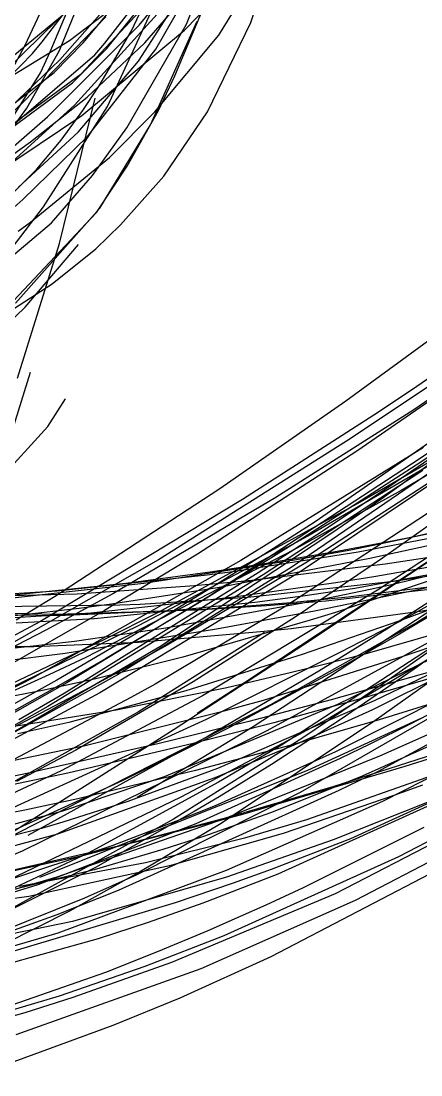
# Model space of a CAD drawing. Header units: metres. Extents: x -307 to 280, y -97 to 158.
# Drawn here: x -191 to -157.4, y -89.3 to -1 of the extents above; entities that cross this region are included whole.
import ezdxf

# ---------------------------------------------------------------- set-up
doc = ezdxf.new("R2010")
doc.units = ezdxf.units.M

msp = doc.modelspace()

# ---------------------------------------------------------------- linework, layer by layer
for p, q in [((-174.374, -2.186, -1520.175), (-170.145, 4.659, -1517.528)), ((-187.749, -3.472, -1526.514), (-184.652, 4.024, -1520.458)), ((-181.704, -1.818, -1515.93), (-178.854, 4.166, -1513.484)), ((-177.094, -1.273, -1513.64), (-174.85, 4.271, -1511.378)), ((-190.602, -3.041, -1524.395), (-187.754, 3.091, -1519.169)), ((-187.714, -4.25, -1530.293), (-180.994, 3.356, -1529.351)), ((-183.759, -3.297, -1527.889), (-179.272, 2.314, -1526.14)), ((-180.589, -2.834, -1534.596), (-176.258, 2.174, -1533.955)), ((-179.66, -3.376, -1515.726), (-176.385, 2.359, -1514.206)), ((-178.057, -5.608, -1530.946), (-174.847, 2.052, -1529.321)), ((-186.904, -2.628, -1525.449), (-181.256, 1.653, -1523.858)), ((-185.747, -2.834, -1526.573), (-182.602, 0.954, -1525.393)), ((-183.944, -2.868, -1527.274), (-180.411, 1.654, -1525.251)), ((-186.483, -8.051, -1529.388), (-178.992, 0.17, -1528.48)), ((-185.91, -5.445, -1528.106), (-180.548, 0.283, -1525.77)), ((-183.717, -8.161, -1529.811), (-179.897, 0.063, -1528.242)), ((-181.124, -4.367, -1512.878), (-178.117, 0.257, -1512.025)), ((-181.057, -1.365, -1528.753), (-179.334, 0.751, -1528.563)), ((-177.241, -1.776, -1532.117), (-175.02, 0.517, -1531.622)), ((-171.697, -1.13, -1519.446), (-171.161, 0.471, -1518.392)), ((-194.142, -5.987, -1530.662), (-187.006, -0.131, -1530.486)), ((-190.741, -7.788, -1530.869), (-183.862, -0.643, -1530.149)), ((-189.193, -2.742, -1513.427), (-187.525, -0.576, -1513.335)), ((-188.52, -3.598, -1522.003), (-187.104, -0.217, -1519.009)), ((-192.131, -5.047, -1520.779), (-187.931, -0.94, -1519.724)), ((-188.735, -9.027, -1529.272), (-181.057, -1.365, -1528.753)), ((-182.083, -9.972, -1516.65), (-177.094, -1.273, -1513.64)), ((-180.105, -9.708, -1530.589), (-176.187, -1.025, -1528.65)), ((-175.321, -8.623, -1524.162), (-171.697, -1.13, -1519.446)), ((-191.87, -5.674, -1526.352), (-186.904, -2.628, -1525.449)), ((-185.868, -8.936, -1533.113), (-177.241, -1.776, -1532.117)), ((-184.409, -6.429, -1517.61), (-181.704, -1.818, -1515.93)), ((-179.729, -8.614, -1521.839), (-174.374, -2.186, -1520.175)), ((-191.638, -4.96, -1525.981), (-190.602, -3.041, -1524.395)), ((-190.488, -8.299, -1530.146), (-187.749, -3.472, -1526.514)), ((-189.994, -3.734, -1513.46), (-189.193, -2.742, -1513.427)), ((-188.185, -5.319, -1527.274), (-185.747, -2.834, -1526.573)), ((-186.642, -6.198, -1528.678), (-183.759, -3.297, -1527.889)), ((-185.424, -7.392, -1534.796), (-180.589, -2.834, -1534.596)), ((-185.386, -10.692, -1517.104), (-179.66, -3.376, -1515.726)), ((-184.785, -3.836, -1527.684), (-183.944, -2.868, -1527.274)), ((-196.146, -10.023, -1513.434), (-189.994, -3.734, -1513.46)), ((-191.908, -8.286, -1530.6), (-187.714, -4.25, -1530.293)), ((-191.489, -9.601, -1529.582), (-184.785, -3.836, -1527.684)), ((-189.335, -5.338, -1523.531), (-188.52, -3.598, -1522.003)), ((-186.171, -10.311, -1513.672), (-181.124, -4.367, -1512.878)), ((-194.985, -10.535, -1528.374), (-188.185, -5.319, -1527.274)), ((-193.198, -10.749, -1529.516), (-185.91, -5.445, -1528.106)), ((-192.929, -11.09, -1528.441), (-189.335, -5.338, -1523.531)), ((-179.438, -8.498, -1531.452), (-178.057, -5.608, -1530.946)), ((-194.185, -11.727, -1529.706), (-186.642, -6.198, -1528.678)), ((-185.784, -8.513, -1518.313), (-184.409, -6.429, -1517.61)), ((-192.983, -9.866, -1531.037), (-190.741, -7.788, -1530.869)), ((-190.177, -11.129, -1534.7), (-185.424, -7.392, -1534.796)), ((-187.737, -19.653, -1524.127), (-184.751, -7.48, -1520.128)), ((-193.088, -11.884, -1532.645), (-190.488, -8.299, -1530.146)), ((-191.661, -12.753, -1529.865), (-186.483, -8.051, -1529.388)), ((-189.083, -16.588, -1530.836), (-183.717, -8.161, -1529.811)), ((-187.599, -10.981, -1519.082), (-185.784, -8.513, -1518.313)), ((-183.543, -12.449, -1522.582), (-179.729, -8.614, -1521.839)), ((-182.048, -13.162, -1532.122), (-179.438, -8.498, -1531.452)), ((-178.997, -14.006, -1527.348), (-175.321, -8.623, -1524.162)), ((-193.331, -13.939, -1533.429), (-185.868, -8.936, -1533.113)), ((-191.797, -11.706, -1529.429), (-188.735, -9.027, -1529.272)), ((-184.359, -16.702, -1531.853), (-180.105, -9.708, -1530.589)), ((-191.163, -14.93, -1514.082), (-186.171, -10.311, -1513.672)), ((-184.964, -13.962, -1517.848), (-182.083, -9.972, -1516.65)), ((-191.751, -12.266, -1534.634), (-190.177, -11.129, -1534.7)), ((-190.817, -15.97, -1517.741), (-185.386, -10.692, -1517.104)), ((-189.627, -13.437, -1519.774), (-187.599, -10.981, -1519.082)), ((-190.173, -17.857, -1523.377), (-183.543, -12.449, -1522.582)), ((-184.628, -17.053, -1532.584), (-182.048, -13.162, -1532.122)), ((-194.037, -17.804, -1520.77), (-189.627, -13.437, -1519.774)), ((-188.419, -17.916, -1518.872), (-184.964, -13.962, -1517.848)), ((-182.631, -18.099, -1529.611), (-178.997, -14.006, -1527.348)), ((-191.828, -16.863, -1517.827), (-190.817, -15.97, -1517.741)), ((-191.708, -20.019, -1531.144), (-189.083, -16.588, -1530.836)), ((-191.427, -24.644, -1533.052), (-184.359, -16.702, -1531.853)), ((-192.009, -24.906, -1533.291), (-184.628, -17.053, -1532.584)), ((-195.817, -24.161, -1520.024), (-188.419, -17.916, -1518.872)), ((-191.191, -18.621, -1523.479), (-190.173, -17.857, -1523.377)), ((-184.696, -20.093, -1530.654), (-182.631, -18.099, -1529.611)), ((-191.263, -30.94, -1528.526), (-187.737, -19.653, -1524.127)), ((-190.604, -24.98, -1533.821), (-186.155, -19.73, -1533.205)), ((-188.342, -23.043, -1532.075), (-184.696, -20.093, -1530.654)), ((-140.986, -21.834, -1392.131), (-158.027, -33.583, -1402.9)), ((-193.653, -26.452, -1533.466), (-188.342, -23.043, -1532.075)), ((-152.451, -24.626, -1395.149), (-163.727, -32.875, -1402.685)), ((-147.432, -24.509, -1396.61), (-158.128, -31.879, -1403.389)), ((-194.084, -28.321, -1534.166), (-190.604, -24.98, -1533.821)), ((-147.206, -26.271, -1402.09), (-162.789, -37.058, -1411.851)), ((-193.603, -41.436, -1538.823), (-190.165, -30.431, -1533.851)), ((-146.061, -30.374, -1387.921), (-157.818, -38.223, -1394.18)), ((-148.976, -30.972, -1400.503), (-166.289, -42.97, -1411.302)), ((-156.485, -31.45, -1402.646), (-163.664, -36.224, -1407.281)), ((-147.925, -31.691, -1393.332), (-160.414, -40.269, -1399.965)), ((-143.547, -31.208, -1395.053), (-159.081, -40.352, -1402.262)), ((-188.706, -34.98, -1537.789), (-187.227, -32.678, -1537.062)), ((-158.128, -31.879, -1403.389), (-161.387, -34.037, -1405.497)), ((-149.756, -32.448, -1392.808), (-157.56, -37.719, -1396.922)), ((-163.727, -32.875, -1402.685), (-174.3, -40.225, -1410.011)), ((-161.387, -34.037, -1405.497), (-172.379, -41.125, -1412.692)), ((-158.027, -33.583, -1402.9), (-169.596, -40.938, -1410.436)), ((-194.278, -41.104, -1539.647), (-188.706, -34.98, -1537.789)), ((-151.598, -35.28, -1401.034), (-166.918, -44.173, -1408.464)), ((-152.765, -36.181, -1398.419), (-168.318, -46.802, -1409.001)), ((-150.368, -35.663, -1392.755), (-167.629, -47.217, -1403.144)), ((-150.654, -35.75, -1392.611), (-167.076, -46.412, -1402.287)), ((-154.006, -36.208, -1397.322), (-160.797, -41.107, -1401.871)), ((-163.664, -36.224, -1407.281), (-179.441, -46.17, -1417.663)), ((-162.789, -37.058, -1411.851), (-176.16, -45.7, -1420.445)), ((-157.207, -36.749, -1406.648), (-172.531, -46.229, -1416.227)), ((-154.399, -36.64, -1400.976), (-162.519, -41.332, -1404.999)), ((-157.56, -37.719, -1396.922), (-175.206, -49.231, -1406.859)), ((-136.003, -37.664, -1368.066), (-157.715, -51.398, -1373.002)), ((-157.266, -38.687, -1395.667), (-170.659, -47.419, -1402.726)), ((-157.818, -38.223, -1394.18), (-167.729, -44.615, -1399.865)), ((-174.3, -40.225, -1410.011), (-188.147, -49.258, -1419.984)), ((-159.081, -40.352, -1402.262), (-168.097, -45.322, -1406.79)), ((-160.414, -40.269, -1399.965), (-166.186, -44.089, -1403.235)), ((-172.379, -41.125, -1412.692), (-189.393, -51.366, -1424.18)), ((-169.596, -40.938, -1410.436), (-183.275, -49.02, -1419.581)), ((-162.519, -41.332, -1404.999), (-179.506, -50.611, -1413.906)), ((-154.645, -40.817, -1397.042), (-168.76, -50.045, -1405.699)), ((-160.797, -41.107, -1401.871), (-164.887, -43.942, -1404.675)), ((-153.77, -41.174, -1406.742), (-160.65, -46.036, -1411.271)), ((-150.479, -41.76, -1402.748), (-161.078, -48.719, -1409.769)), ((-147.442, -41.888, -1381.058), (-157.989, -44.228, -1388.452)), ((-166.289, -42.97, -1411.302), (-169.777, -45.221, -1413.535)), ((-152.259, -43.056, -1384.117), (-163.312, -45.347, -1391.929)), ((-149.475, -42.962, -1383.58), (-162.675, -45.539, -1392.849)), ((-164.887, -43.942, -1404.675), (-179.313, -53.463, -1414.816)), ((-166.186, -44.089, -1403.235), (-171.076, -47.25, -1406.1)), ((-167.729, -44.615, -1399.865), (-175.982, -49.745, -1404.908)), ((-166.918, -44.173, -1408.464), (-169.693, -45.681, -1409.898)), ((-159.694, -44.564, -1389.701), (-164.771, -45.525, -1393.47)), ((-154.597, -44.501, -1385.703), (-161.7, -46.054, -1390.733)), ((-157.989, -44.228, -1388.452), (-159.694, -44.564, -1389.701)), ((-147.689, -44.959, -1371.94), (-159.19, -51.327, -1375.199)), ((-168.097, -45.322, -1406.79), (-185.519, -54.348, -1416.162)), ((-176.16, -45.7, -1420.445), (-183.966, -50.429, -1425.585)), ((-169.693, -45.681, -1409.898), (-181.144, -51.714, -1415.988)), ((-169.777, -45.221, -1413.535), (-174.865, -48.431, -1416.821)), ((-162.675, -45.539, -1392.849), (-173.015, -47.147, -1400.599)), ((-155.018, -45.101, -1367.026), (-172.226, -56.487, -1371.841)), ((-164.771, -45.525, -1393.47), (-170.369, -46.489, -1397.735)), ((-163.312, -45.347, -1391.929), (-168.038, -46.191, -1395.431)), ((-155.228, -45.271, -1366.448), (-166.524, -52.822, -1369.427)), ((-152.057, -45.275, -1387.807), (-160.423, -46.53, -1393.764)), ((-149.792, -45.206, -1360.851), (-160.274, -51.982, -1362.675)), ((-147.887, -45.334, -1389.477), (-159.635, -48.2, -1397.736)), ((-179.441, -46.17, -1417.663), (-194.202, -54.576, -1427.718)), ((-172.531, -46.229, -1416.227), (-190.001, -56.089, -1427.521)), ((-168.318, -46.802, -1409.001), (-182.867, -55.804, -1419.577)), ((-168.038, -46.191, -1395.431), (-180.656, -48.165, -1405.084)), ((-167.076, -46.412, -1402.287), (-178.709, -53.321, -1409.705)), ((-170.369, -46.489, -1397.735), (-174.893, -47.184, -1401.273)), ((-161.7, -46.054, -1390.733), (-174.496, -48.526, -1400.186)), ((-160.423, -46.53, -1393.764), (-171.596, -47.912, -1402.249)), ((-160.65, -46.036, -1411.271), (-167.97, -50.969, -1416.271)), ((-149.425, -46.061, -1395.053), (-162.961, -48.571, -1404.893)), ((-154.888, -46.462, -1384.164), (-161.363, -47.585, -1388.916)), ((-147.347, -46.135, -1392.454), (-159.725, -47.979, -1402.042)), ((-148.485, -46.601, -1389.582), (-157.945, -48.739, -1395.929)), ((-170.659, -47.419, -1402.726), (-188.724, -58.467, -1413.161)), ((-175.356, -47.442, -1402.427), (-187.953, -48.791, -1412.504)), ((-171.076, -47.25, -1406.1), (-187.345, -57.38, -1416.091)), ((-167.629, -47.217, -1403.144), (-184.349, -57.308, -1414.236)), ((-174.893, -47.184, -1401.273), (-182.163, -48.163, -1407.103)), ((-173.015, -47.147, -1400.599), (-175.356, -47.442, -1402.427)), ((-154.612, -47.21, -1393.455), (-164.597, -50.576, -1400.987)), ((-161.363, -47.585, -1388.916), (-164.57, -48.089, -1391.374)), ((-150.924, -47.42, -1383.296), (-159.209, -52.4, -1387.41)), ((-180.656, -48.165, -1405.084), (-192.964, -49.531, -1415.071)), ((-182.163, -48.163, -1407.103), (-191.553, -49.139, -1414.926)), ((-176.412, -48.357, -1406.171), (-186.241, -49.038, -1414.561)), ((-174.496, -48.526, -1400.186), (-183.363, -49.895, -1407.117)), ((-174.865, -48.431, -1416.821), (-181.327, -52.374, -1421.045)), ((-171.596, -47.912, -1402.249), (-176.412, -48.357, -1406.171)), ((-164.57, -48.089, -1391.374), (-173.298, -49.338, -1398.309)), ((-159.725, -47.979, -1402.042), (-171.934, -49.315, -1412.234)), ((-162.961, -48.571, -1404.893), (-167.338, -49.211, -1408.244)), ((-154.342, -48.4, -1391.803), (-165.394, -49.635, -1400.081)), ((-154.891, -48.236, -1390.653), (-163.534, -49.3, -1397.14)), ((-159.635, -48.2, -1397.736), (-161.68, -48.642, -1399.238)), ((-144.567, -48.223, -1385.568), (-157.492, -50.488, -1394.558)), ((-186.241, -49.038, -1414.561), (-196.983, -49.314, -1424.534)), ((-187.953, -48.791, -1412.504), (-193.924, -49.16, -1417.542)), ((-188.147, -49.258, -1419.984), (-191.382, -51.216, -1422.411)), ((-183.275, -49.02, -1419.581), (-188.871, -52.07, -1423.427)), ((-175.206, -49.231, -1406.859), (-187.108, -56.467, -1414.293)), ((-173.298, -49.338, -1398.309), (-185.12, -50.639, -1408.46)), ((-171.934, -49.315, -1412.234), (-180.969, -49.909, -1420.32)), ((-161.078, -48.719, -1409.769), (-175.738, -57.564, -1420.036)), ((-167.338, -49.211, -1408.244), (-171.364, -49.733, -1411.387)), ((-163.534, -49.3, -1397.14), (-168.663, -49.798, -1401.209)), ((-165.459, -49.429, -1402.043), (-167.331, -49.799, -1403.454)), ((-157.945, -48.739, -1395.929), (-166.346, -50.466, -1401.878)), ((-161.68, -48.642, -1399.238), (-165.459, -49.429, -1402.043)), ((-147.79, -49.132, -1371.315), (-165.003, -59.373, -1375.4)), ((-152.085, -48.626, -1393.315), (-159.289, -51.314, -1398.53)), ((-149.245, -49.026, -1399.146), (-157.981, -55.342, -1405.505)), ((-182.671, -49.965, -1421.915), (-193.002, -50.108, -1431.851)), ((-186.089, -50.243, -1409.323), (-191.952, -50.911, -1414.15)), ((-175.307, -50.308, -1406.698), (-187.887, -50.852, -1417.767)), ((-183.363, -49.895, -1407.117), (-186.089, -50.243, -1409.323)), ((-171.364, -49.733, -1411.387), (-184.789, -51.125, -1422.164)), ((-175.982, -49.745, -1404.908), (-183.865, -54.462, -1409.997)), ((-180.969, -49.909, -1420.32), (-182.671, -49.965, -1421.915)), ((-168.76, -50.045, -1405.699), (-179.703, -56.577, -1412.901)), ((-167.331, -49.799, -1403.454), (-178.832, -51.906, -1412.287)), ((-170.389, -50.034, -1404.082), (-176.181, -50.385, -1408.903)), ((-168.663, -49.798, -1401.209), (-175.307, -50.308, -1406.698)), ((-156.271, -50.197, -1363.236), (-171.502, -60.162, -1366.317)), ((-165.394, -49.635, -1400.081), (-170.389, -50.034, -1404.082)), ((-187.887, -50.852, -1417.767), (-198.065, -50.7, -1427.674)), ((-183.966, -50.429, -1425.585), (-197.693, -58.274, -1434.823)), ((-187.955, -50.741, -1419.273), (-196.239, -50.556, -1427.268)), ((-185.12, -50.639, -1408.46), (-195.656, -51.292, -1418.49)), ((-184.789, -51.125, -1422.164), (-191.366, -51.465, -1427.726)), ((-176.181, -50.385, -1408.903), (-187.955, -50.741, -1419.273)), ((-179.506, -50.611, -1413.906), (-183.954, -52.837, -1416.431)), ((-166.715, -51.227, -1402.648), (-177.398, -54.334, -1411.19)), ((-167.97, -50.969, -1416.271), (-176.523, -56.392, -1422.346)), ((-166.346, -50.466, -1401.878), (-174.566, -51.99, -1408.007)), ((-157.492, -50.488, -1394.558), (-168.301, -51.946, -1402.609)), ((-164.597, -50.576, -1400.987), (-166.715, -51.227, -1402.648)), ((-189.393, -51.366, -1424.18), (-206.359, -60.492, -1436.196)), ((-188.871, -52.07, -1423.427), (-201.67, -58.655, -1432.41)), ((-181.144, -51.714, -1415.988), (-191.86, -56.934, -1422.086)), ((-174.566, -51.99, -1408.007), (-187.261, -54.023, -1418.078)), ((-178.832, -51.906, -1412.287), (-186.491, -53.022, -1418.451)), ((-168.301, -51.946, -1402.609), (-170.571, -52.18, -1404.38)), ((-157.715, -51.398, -1373.002), (-170.038, -58.311, -1376.711)), ((-153.779, -51.712, -1405.404), (-169.124, -61.701, -1416.165)), ((-159.289, -51.314, -1398.53), (-167.384, -54.113, -1404.61)), ((-160.274, -51.982, -1362.675), (-165.995, -55.493, -1363.96)), ((-150.217, -51.355, -1406.26), (-164.416, -58.308, -1416.512)), ((-159.19, -51.327, -1375.199), (-164.161, -53.919, -1376.839)), ((-153.641, -51.639, -1394.083), (-162.116, -54.065, -1400.431)), ((-183.954, -52.837, -1416.431), (-198.448, -59.722, -1425.027)), ((-181.327, -52.374, -1421.045), (-187.949, -56.243, -1425.441)), ((-170.571, -52.18, -1404.38), (-181.107, -53.084, -1412.79)), ((-170.536, -52.249, -1418.291), (-181.099, -58.898, -1426.353)), ((-166.524, -52.822, -1369.427), (-178.115, -60.394, -1373.214)), ((-155.571, -52.415, -1369.262), (-170.342, -60.512, -1373.568)), ((-159.209, -52.4, -1387.41), (-165.1, -55.736, -1390.466)), ((-140.926, -52.982, -1364.049), (-161.06, -63.937, -1370.679)), ((-186.491, -53.022, -1418.451), (-196.775, -54.186, -1427.047)), ((-179.313, -53.463, -1414.816), (-192.574, -61.209, -1424.651)), ((-189.875, -53.452, -1420.182), (-192.508, -53.471, -1422.494)), ((-181.107, -53.084, -1412.79), (-189.875, -53.452, -1420.182)), ((-178.709, -53.321, -1409.705), (-182.187, -55.254, -1412.038)), ((-156.299, -53.555, -1404.033), (-160.448, -56.453, -1407.119)), ((-155.445, -53.097, -1394.552), (-158.937, -54.269, -1397.082)), ((-187.261, -54.023, -1418.078), (-192.601, -54.701, -1422.664)), ((-185.519, -54.348, -1416.162), (-188.629, -55.82, -1417.99)), ((-183.865, -54.462, -1409.997), (-188.395, -57.07, -1413.067)), ((-177.398, -54.334, -1411.19), (-184.675, -56.146, -1417.251)), ((-167.384, -54.113, -1404.61), (-177.144, -57.156, -1412.229)), ((-164.161, -53.919, -1376.839), (-175.424, -59.551, -1380.928)), ((-158.937, -54.269, -1397.082), (-170.661, -57.952, -1405.797)), ((-162.116, -54.065, -1400.431), (-165.877, -55.037, -1403.346)), ((-151.898, -53.977, -1401.113), (-161.48, -58.748, -1408.228)), ((-153.964, -54.431, -1409.711), (-161.347, -57.973, -1415.106)), ((-182.187, -55.254, -1412.038), (-185.19, -56.881, -1414.09)), ((-165.995, -55.493, -1363.96), (-175.265, -60.957, -1366.427)), ((-168.28, -55.626, -1405.239), (-173.703, -56.884, -1409.57)), ((-165.877, -55.037, -1403.346), (-168.28, -55.626, -1405.239)), ((-153.94, -54.787, -1392.15), (-164.965, -57.896, -1399.602)), ((-157.981, -55.342, -1405.505), (-164.28, -59.644, -1410.273)), ((-153.865, -55.302, -1393.136), (-162.218, -57.745, -1398.929)), ((-154.882, -55.105, -1404.446), (-161.37, -59.715, -1409.231)), ((-146.814, -55.181, -1390.662), (-160.932, -59.592, -1400.218)), ((-188.629, -55.82, -1417.99), (-206.408, -63.813, -1428.953)), ((-187.108, -56.467, -1414.293), (-201.796, -64.751, -1424.263)), ((-187.949, -56.243, -1425.441), (-198.179, -61.899, -1432.369)), ((-190.001, -56.089, -1427.521), (-192.96, -57.605, -1429.504)), ((-182.867, -55.804, -1419.577), (-191.462, -60.588, -1426.204)), ((-184.675, -56.146, -1417.251), (-189.165, -57.127, -1421.086)), ((-176.523, -56.392, -1422.346), (-186.363, -62.124, -1429.649)), ((-172.226, -56.487, -1371.841), (-176.204, -59.059, -1373.261)), ((-165.1, -55.736, -1390.466), (-173.471, -60.226, -1394.978)), ((-160.448, -56.453, -1407.119), (-167.411, -61.139, -1412.412)), ((-152.753, -56.289, -1410.456), (-164.583, -62.256, -1418.918)), ((-151.063, -56.156, -1408.677), (-158.322, -59.952, -1413.818)), ((-185.19, -56.881, -1414.09), (-197.096, -63.06, -1422.458)), ((-189.165, -57.127, -1421.086), (-196.619, -58.559, -1427.575)), ((-188.395, -57.07, -1413.067), (-196.013, -61.313, -1418.424)), ((-184.349, -57.308, -1414.236), (-193.677, -62.318, -1420.976)), ((-187.345, -57.38, -1416.091), (-191.139, -59.57, -1418.616)), ((-177.144, -57.156, -1412.229), (-186.944, -59.79, -1420.197)), ((-173.703, -56.884, -1409.57), (-182.985, -58.783, -1417.192)), ((-179.703, -56.577, -1412.901), (-181.752, -57.714, -1414.314)), ((-152.397, -56.926, -1412.254), (-167.551, -65.658, -1422.887)), ((-181.752, -57.714, -1414.314), (-194.791, -64.616, -1423.539)), ((-175.738, -57.564, -1420.036), (-187.583, -63.857, -1428.903)), ((-161.347, -57.973, -1415.106), (-174.487, -63.672, -1425.036)), ((-170.661, -57.952, -1405.797), (-174.258, -58.941, -1408.585)), ((-164.965, -57.896, -1399.602), (-171.868, -59.707, -1404.595)), ((-162.218, -57.745, -1398.929), (-169.771, -59.823, -1404.472)), ((-188.724, -58.467, -1413.161), (-195.504, -62.258, -1417.494)), ((-182.985, -58.783, -1417.192), (-194.997, -60.685, -1427.491)), ((-181.099, -58.898, -1426.353), (-192.56, -65.331, -1435.416)), ((-170.038, -58.311, -1376.711), (-191.431, -69.158, -1384.62)), ((-174.258, -58.941, -1408.585), (-185.574, -61.769, -1417.542)), ((-164.416, -58.308, -1416.512), (-178.966, -64.36, -1427.607)), ((-161.48, -58.748, -1408.228), (-167.617, -61.517, -1412.971)), ((-150.238, -58.841, -1395.91), (-162.341, -64.314, -1405.211)), ((-145.076, -58.491, -1406.263), (-160.645, -66.431, -1416.423)), ((-175.424, -59.551, -1380.928), (-195.744, -68.827, -1389.776)), ((-186.944, -59.79, -1420.197), (-191.23, -60.766, -1423.795)), ((-171.868, -59.707, -1404.595), (-179.498, -61.59, -1410.404)), ((-169.771, -59.823, -1404.472), (-176.518, -61.562, -1409.693)), ((-161.37, -59.715, -1409.231), (-174.19, -68.267, -1419.028)), ((-164.28, -59.644, -1410.273), (-169.946, -63.319, -1414.678)), ((-165.003, -59.373, -1375.4), (-169.045, -61.573, -1376.591)), ((-160.932, -59.592, -1400.218), (-168.413, -61.726, -1405.722)), ((-157.42, -59.477, -1382.079), (-166.951, -63.825, -1386.653)), ((-158.322, -59.952, -1413.818), (-161.698, -61.621, -1416.266)), ((-153.761, -59.464, -1381.645), (-160.891, -62.617, -1384.771)), ((-178.115, -60.394, -1373.214), (-194.61, -70.869, -1379.943)), ((-170.342, -60.512, -1373.568), (-190.871, -70.58, -1381.513)), ((-173.471, -60.226, -1394.978), (-182.483, -64.706, -1400.08)), ((-171.502, -60.162, -1366.317), (-181.221, -66.1, -1369.033)), ((-151.198, -60.8, -1390.527), (-164.824, -65.191, -1399.705)), ((-185.574, -61.769, -1417.542), (-191.665, -63.003, -1422.544)), ((-179.498, -61.59, -1410.404), (-190.734, -64.127, -1419.541)), ((-175.265, -60.957, -1366.427), (-190.401, -69.277, -1371.595)), ((-176.518, -61.562, -1409.693), (-187.033, -64.059, -1418.333)), ((-167.411, -61.139, -1412.412), (-178.184, -67.904, -1420.887)), ((-169.045, -61.573, -1376.591), (-177.571, -66.054, -1379.309)), ((-168.413, -61.726, -1405.722), (-176.342, -63.834, -1411.886)), ((-167.617, -61.517, -1412.971), (-174.7, -64.444, -1418.592)), ((-169.124, -61.701, -1416.165), (-174.398, -64.791, -1420.086)), ((-161.698, -61.621, -1416.266), (-164.202, -62.82, -1418.102)), ((-186.363, -62.124, -1429.649), (-191.349, -64.752, -1433.507)), ((-164.583, -62.256, -1418.918), (-174.677, -66.78, -1426.447)), ((-160.891, -62.617, -1384.771), (-173.978, -67.906, -1390.898)), ((-155.853, -62.566, -1394.024), (-158.782, -63.48, -1396.022)), ((-164.202, -62.82, -1418.102), (-176.295, -68.304, -1427.125)), ((-169.946, -63.319, -1414.678), (-174.356, -66.037, -1418.185)), ((-158.782, -63.48, -1396.022), (-172.394, -67.527, -1405.68)), ((-143.741, -63.37, -1378.436), (-164.612, -74.16, -1389.149)), ((-149.105, -63.062, -1377.034), (-163.336, -69.56, -1383.423)), ((-143.677, -62.914, -1401.107), (-159.304, -71.053, -1410.65)), ((-187.583, -63.857, -1428.903), (-197.835, -68.614, -1437.018)), ((-187.033, -64.059, -1418.333), (-197.357, -66.182, -1427.614)), ((-190.734, -64.127, -1419.541), (-196.433, -65.258, -1424.581)), ((-166.951, -63.825, -1386.653), (-189.417, -72.8, -1398.424)), ((-174.7, -64.444, -1418.592), (-187.91, -69.156, -1429.431)), ((-178.966, -64.36, -1427.607), (-187.487, -67.229, -1434.398)), ((-176.342, -63.834, -1411.886), (-186.189, -66.213, -1420.062)), ((-174.487, -63.672, -1425.036), (-181.998, -66.418, -1430.948)), ((-162.341, -64.314, -1405.211), (-169.96, -67.334, -1411.463)), ((-155.427, -63.889, -1392.324), (-167.013, -67.971, -1401.021)), ((-161.06, -63.937, -1370.679), (-164.306, -65.5, -1372.007)), ((-182.483, -64.706, -1400.08), (-191.493, -68.812, -1405.455)), ((-174.398, -64.791, -1420.086), (-185.345, -70.762, -1428.464)), ((-164.824, -65.191, -1399.705), (-173.626, -67.759, -1406.147)), ((-157.292, -65.049, -1399.836), (-159.692, -65.925, -1401.68)), ((-177.571, -66.054, -1379.309), (-200.423, -77.079, -1387.956)), ((-186.189, -66.213, -1420.062), (-190.639, -67.162, -1424.038)), ((-164.306, -65.5, -1372.007), (-182.816, -73.891, -1380.315)), ((-167.551, -65.658, -1422.887), (-181.239, -72.575, -1432.938)), ((-174.356, -66.037, -1418.185), (-176.445, -67.273, -1419.872)), ((-155.183, -66.049, -1416.058), (-169.434, -72.502, -1425.533)), ((-159.692, -65.925, -1401.68), (-168.974, -69.096, -1408.964)), ((-181.998, -66.418, -1430.948), (-187.47, -68.166, -1435.352)), ((-174.677, -66.78, -1426.447), (-177.647, -67.973, -1428.726)), ((-160.645, -66.431, -1416.423), (-173.747, -72.218, -1425.533)), ((-156.77, -66.46, -1398.166), (-164.795, -69.636, -1404.364)), ((-190.639, -67.162, -1424.038), (-197.708, -68.527, -1430.675)), ((-187.487, -67.229, -1434.398), (-197.641, -70.005, -1442.72)), ((-178.184, -67.904, -1420.887), (-192.752, -75.936, -1432.901)), ((-173.978, -67.906, -1390.898), (-187.948, -72.772, -1398.09)), ((-173.626, -67.759, -1406.147), (-185.817, -70.971, -1415.72)), ((-176.445, -67.273, -1419.872), (-184.717, -71.961, -1426.648)), ((-177.647, -67.973, -1428.726), (-183.276, -70.109, -1433.095)), ((-169.96, -67.334, -1411.463), (-175.745, -69.386, -1416.393)), ((-172.394, -67.527, -1405.68), (-174.682, -68.137, -1407.434)), ((-167.013, -67.971, -1401.021), (-172.226, -69.489, -1405.155)), ((-148.856, -67.351, -1380.024), (-162.928, -74.734, -1387.319)), ((-189.254, -68.677, -1436.808), (-201.106, -71.685, -1446.607)), ((-176.295, -68.304, -1427.125), (-189.553, -73.396, -1437.429)), ((-187.47, -68.166, -1435.352), (-189.254, -68.677, -1436.808)), ((-174.682, -68.137, -1407.434), (-181.454, -69.867, -1412.77)), ((-174.19, -68.267, -1419.028), (-180.929, -72.301, -1424.421)), ((-157.191, -68.6, -1405.799), (-167.295, -73.665, -1412.538)), ((-187.91, -69.156, -1429.431), (-191.496, -70.149, -1432.49)), ((-172.226, -69.489, -1405.155), (-180.525, -71.572, -1411.933)), ((-175.745, -69.386, -1416.393), (-179.066, -70.456, -1419.297)), ((-168.974, -69.096, -1408.964), (-178.497, -71.817, -1416.778)), ((-164.795, -69.636, -1404.364), (-173.717, -72.757, -1411.531)), ((-163.336, -69.56, -1383.423), (-169.988, -72.136, -1386.665)), ((-190.871, -70.58, -1381.513), (-211.489, -79.138, -1392.297)), ((-183.276, -70.109, -1433.095), (-194.605, -73.883, -1442.085)), ((-181.454, -69.867, -1412.77), (-192.197, -72.306, -1421.798)), ((-179.066, -70.456, -1419.297), (-184.826, -72.158, -1424.428)), ((-185.817, -70.971, -1415.72), (-197.316, -73.509, -1425.673)), ((-185.345, -70.762, -1428.464), (-197.193, -76.336, -1437.962)), ((-159.304, -71.053, -1410.65), (-173.965, -77.685, -1420.148)), ((-154.506, -71.373, -1408.652), (-170.006, -79.453, -1418.955)), ((-184.717, -71.961, -1426.648), (-197.354, -78.245, -1437.373)), ((-184.826, -72.158, -1424.428), (-196.056, -74.888, -1434.758)), ((-180.525, -71.572, -1411.933), (-191.101, -73.552, -1420.936)), ((-178.497, -71.817, -1416.778), (-190.306, -74.397, -1426.902)), ((-173.747, -72.218, -1425.533), (-187.88, -77.461, -1435.899)), ((-180.929, -72.301, -1424.421), (-186.905, -75.605, -1429.32)), ((-169.988, -72.136, -1386.665), (-173.185, -73.274, -1388.281)), ((-187.948, -72.772, -1398.09), (-206.742, -78.219, -1408.758)), ((-173.717, -72.757, -1411.531), (-186.649, -76.486, -1422.375)), ((-181.239, -72.575, -1432.938), (-185.643, -74.522, -1436.274)), ((-173.185, -73.274, -1388.281), (-178.041, -74.911, -1390.791)), ((-169.434, -72.502, -1425.533), (-175.702, -74.935, -1429.864)), ((-189.553, -73.396, -1437.429), (-191.821, -74.112, -1439.251)), ((-182.816, -73.891, -1380.315), (-187.966, -75.918, -1383.08)), ((-164.612, -74.16, -1389.149), (-178.351, -79.916, -1397.241)), ((-167.295, -73.665, -1412.538), (-170.445, -75.12, -1414.705)), ((-190.306, -74.397, -1426.902), (-198.035, -75.457, -1433.819)), ((-185.643, -74.522, -1436.274), (-196.873, -79.056, -1444.916)), ((-178.041, -74.911, -1390.791), (-192.677, -79.292, -1398.693)), ((-175.702, -74.935, -1429.864), (-180.297, -76.56, -1433.092)), ((-162.928, -74.734, -1387.319), (-175.897, -80.446, -1394.842)), ((-187.966, -75.918, -1383.08), (-208.112, -83.15, -1394.97)), ((-186.905, -75.605, -1429.32), (-192.371, -78.385, -1433.896)), ((-170.445, -75.12, -1414.705), (-172.584, -76.076, -1416.191)), ((-186.649, -76.486, -1422.375), (-196.457, -78.476, -1431.012)), ((-180.297, -76.56, -1433.092), (-184.503, -77.929, -1436.083)), ((-172.584, -76.076, -1416.191), (-175.289, -77.252, -1418.085)), ((-187.88, -77.461, -1435.899), (-196.683, -80.032, -1442.689)), ((-173.965, -77.685, -1420.148), (-180.571, -80.243, -1424.62)), ((-175.289, -77.252, -1418.085), (-179.456, -78.995, -1421.034)), ((-184.503, -77.929, -1436.083), (-199.605, -82.141, -1447.013)), ((-179.456, -78.995, -1421.034), (-183.891, -80.744, -1424.216)), ((-170.006, -79.453, -1418.955), (-177.652, -82.909, -1424.252)), ((-180.571, -80.243, -1424.62), (-187.772, -82.748, -1429.603)), ((-178.351, -79.916, -1397.241), (-186.626, -82.858, -1402.547)), ((-183.891, -80.744, -1424.216), (-199.096, -86.088, -1435.381)), ((-175.897, -80.446, -1394.842), (-191.411, -85.984, -1404.833)), ((-187.772, -82.748, -1429.603), (-199.182, -86.114, -1437.713)), ((-186.626, -82.858, -1402.547), (-190.643, -84.139, -1405.247)), ((-177.652, -82.909, -1424.252), (-183.256, -85.207, -1428.213)), ((-190.643, -84.139, -1405.247), (-209.211, -89.342, -1418.343)), ((-183.256, -85.207, -1428.213), (-194.163, -89.193, -1436.07))]:
    msp.add_line(p, q)

doc.saveas('drawing.dxf')
